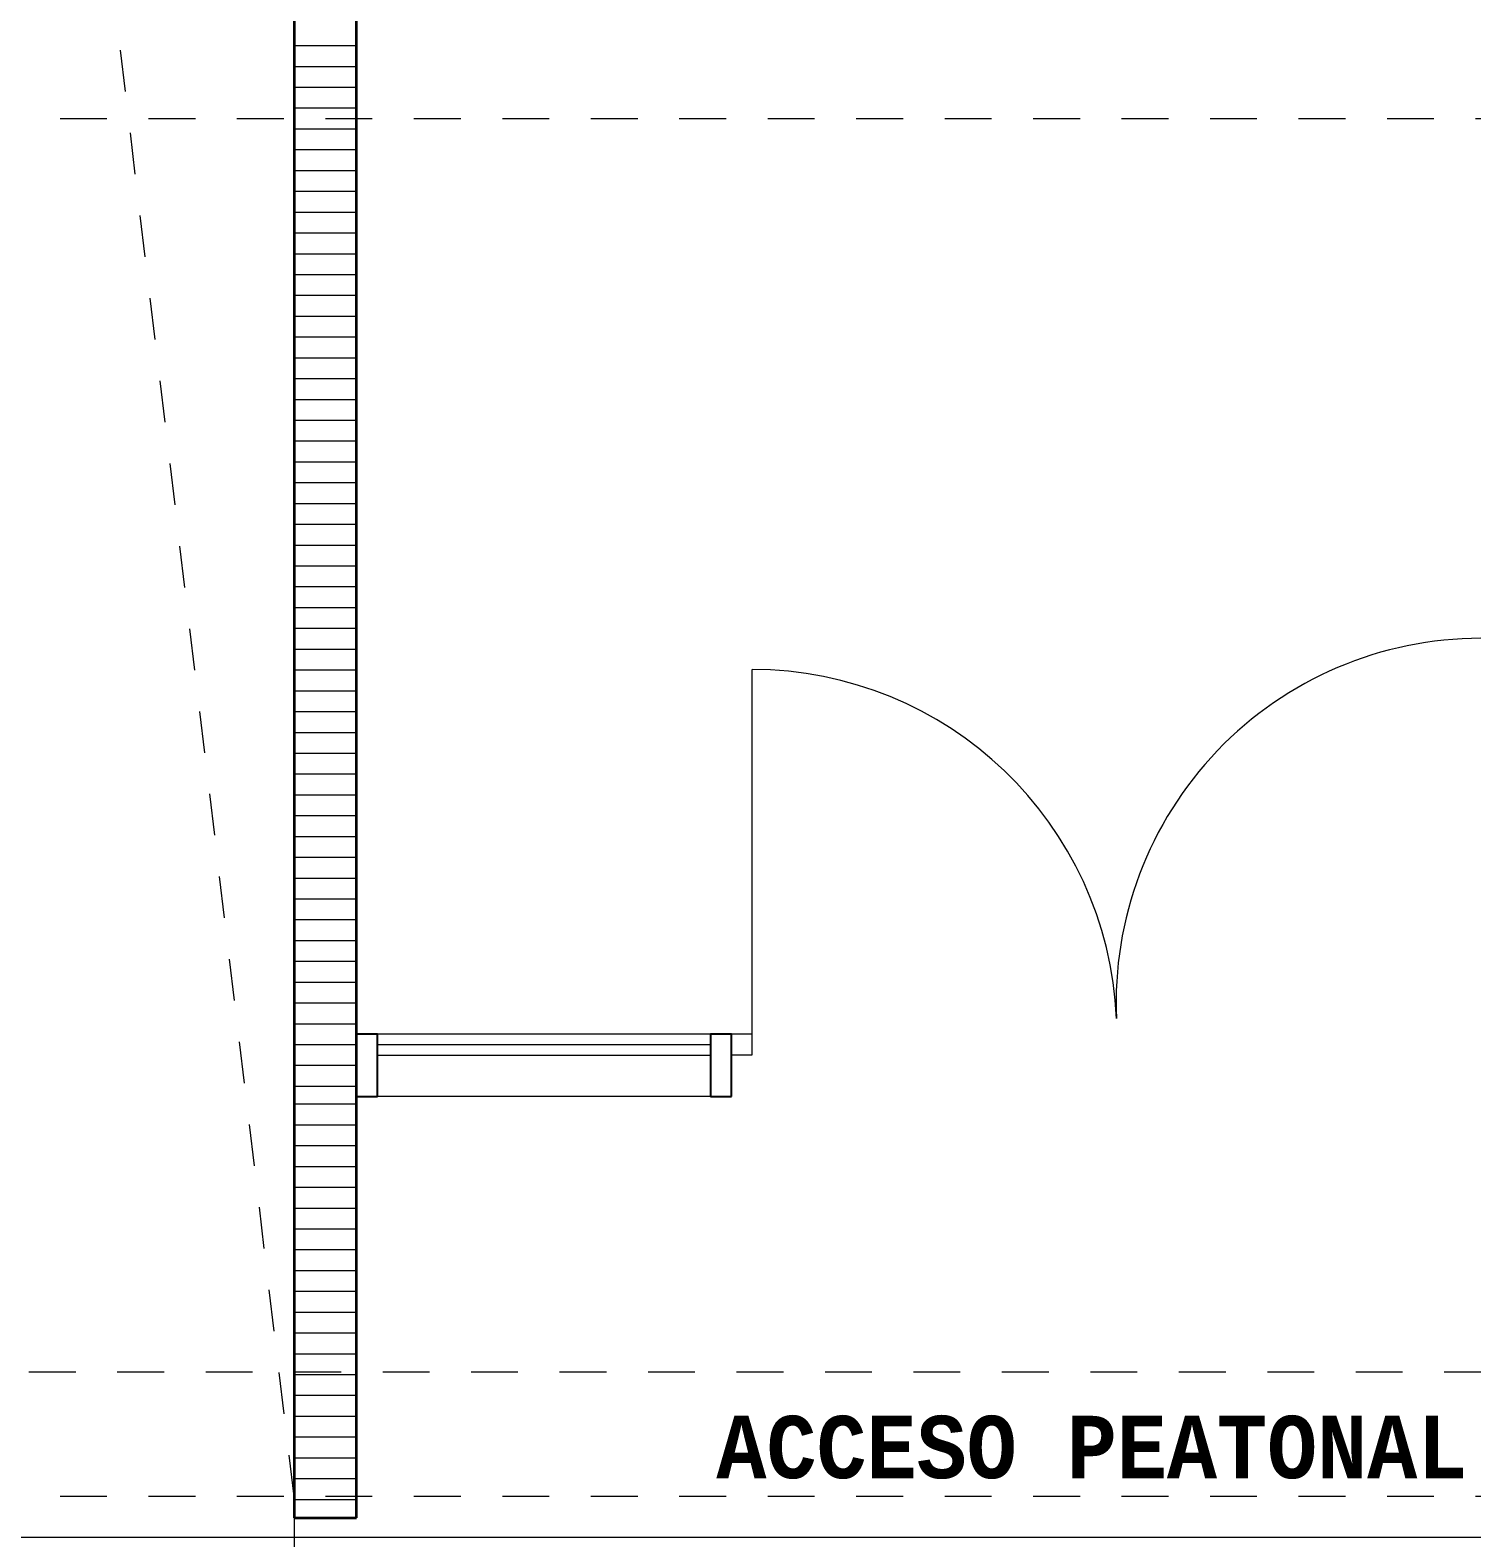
# Model space of a CAD drawing. Header units: metres. Extents: x -144 to 1000, y -717 to 29.
# Drawn here: x 177.038 to 180.501, y -571.522 to -567.9 of the extents above; entities that cross this region are included whole.
import ezdxf

# ---------------------------------------------------------------- set-up
doc = ezdxf.new("R2010")
doc.units = ezdxf.units.M
doc.linetypes.add('Basculante', pattern=[0.11625, 0.075, -0.04125])
doc.linetypes.add('basculante modificado', pattern=[0.18, 0.1125, -0.0675])
doc.layers.get('0').update_dxf_attribs({"color": 1})
for name, color, linetype, lineweight in [('A-DETL', 1, 'Continuous', 9), ('A-DOOR', 1, 'Continuous', 9), ('A-DOOR-FRAM', 1, 'Continuous', 9), ('A-FLOR', 2, 'Continuous', 9), ('A-GLAZ-CURT', 1, 'Continuous', 9), ('A-GLAZ-CWMG', 1, 'Continuous', 9), ('A-WALL', 4, 'Continuous', 9), ('G-ANNO-TEXT', 2, 'Continuous', 9)]:
    doc.layers.add(name, color=color, linetype=linetype, lineweight=lineweight)
doc.layers.add('A-WALL-PATT', color=7, linetype='Continuous', lineweight=35, true_color=0x9c9c9c)
doc.styles.add('Courier New_B', font='courbd.ttf', dxfattribs={"height": 0.1125})

# ---------------------------------------------------------------- blocks, each defined once
blk = doc.blocks.new('Q')
at = {"layer": 'A-DETL', "color": 9, "linetype": 'Basculante', "true_color": 0xc0c0c0}
blk.add_line((183.5983, -509.9165), (181.8986, -495.7554), dxfattribs=at)
at = {"layer": 'A-DETL', "color": 7, "linetype": 'basculante modificado'}
for p, q in [((187.3987, -506.6065), (180.1987, -506.6065)), ((180.1987, -509.6165), (187.3987, -509.6165)), ((187.3987, -509.9165), (180.1987, -509.9165))]:
    blk.add_line(p, q, dxfattribs=at)
at = {"layer": 'A-DOOR'}
blk.add_line((184.6987, -508.8054), (184.6987, -507.9296), dxfattribs=at)
for centre, start, end in [((186.4487, -508.7303), 90, 182.4559), ((184.6987, -508.8054), 2.4559, 90)]:
    blk.add_arc(centre, 0.8758, start, end, dxfattribs=at)
at = {"layer": 'A-DOOR-FRAM'}
for p, q in [((184.6987, -508.8054), (184.6487, -508.8054)), ((184.6487, -508.8054), (184.6487, -508.8554)), ((184.6987, -508.8554), (184.6987, -508.8054)), ((184.6487, -508.8554), (184.6987, -508.8554))]:
    blk.add_line(p, q, dxfattribs=at)
at = {"layer": 'A-FLOR'}
for p, q in [((183.5983, -495.7554), (183.5983, -510.1064)), ((200.6183, -510.015), (173.5337, -510.015))]:
    blk.add_line(p, q, dxfattribs=at)
at = {"layer": 'A-GLAZ-CURT', "lineweight": 15}
for p, q in [((184.5987, -508.8309), (183.7986, -508.8309)), ((183.7986, -508.8309), (183.7986, -508.8559)), ((184.5987, -508.8559), (184.5987, -508.8309)), ((183.7986, -508.8559), (184.5987, -508.8559))]:
    blk.add_line(p, q, dxfattribs=at)
at = {"layer": 'A-GLAZ-CWMG', "lineweight": 25}
for p, q in [((183.7986, -508.8054), (183.7486, -508.8054)), ((183.7486, -508.8054), (183.7486, -508.9554)), ((183.7986, -508.9554), (183.7986, -508.8054)), ((183.7486, -508.9554), (183.7986, -508.9554))]:
    blk.add_line(p, q, dxfattribs=at)
at = {"layer": 'A-GLAZ-CWMG'}
for p, q in [((184.5987, -508.8054), (183.7986, -508.8054)), ((184.5987, -508.9554), (183.7986, -508.9554))]:
    blk.add_line(p, q, dxfattribs=at)
at = {"layer": 'A-GLAZ-CWMG', "lineweight": 25, "extrusion": (0, 0, -1)}
for p, q in [((184.6487, -508.8054), (184.5987, -508.8054)), ((184.5987, -508.8054), (184.5987, -508.9554)), ((184.6487, -508.9554), (184.6487, -508.8054)), ((184.5987, -508.9554), (184.6487, -508.9554))]:
    blk.add_line(p, q, dxfattribs=at)
at = {"layer": 'A-WALL', "lineweight": 35}
for p, q in [((183.5986, -503.6554), (183.5986, -509.9677)), ((183.7486, -509.9677), (183.7486, -503.6554)), ((183.5986, -509.9677), (183.7486, -509.9677))]:
    blk.add_line(p, q, dxfattribs=at)
at = {"layer": 'A-WALL-PATT', "color": 8, "lineweight": 5, "true_color": 0x727272}
for p, q in [((183.5986, -506.4305), (183.7486, -506.4305)), ((183.5986, -506.4805), (183.7486, -506.4805)), ((183.5986, -506.5305), (183.7486, -506.5305)), ((183.5986, -506.5805), (183.7486, -506.5805)), ((183.5986, -506.6305), (183.7486, -506.6305)), ((183.5986, -506.6805), (183.7486, -506.6805)), ((183.5986, -506.7305), (183.7486, -506.7305)), ((183.5986, -506.7805), (183.7486, -506.7805)), ((183.5986, -506.8305), (183.7486, -506.8305)), ((183.5986, -506.8805), (183.7486, -506.8805)), ((183.5986, -506.9305), (183.7486, -506.9305)), ((183.5986, -506.9805), (183.7486, -506.9805)), ((183.5986, -507.0305), (183.7486, -507.0305)), ((183.5986, -507.0805), (183.7486, -507.0805)), ((183.5986, -507.1305), (183.7486, -507.1305)), ((183.5986, -507.1805), (183.7486, -507.1805)), ((183.5986, -507.2305), (183.7486, -507.2305)), ((183.5986, -507.2805), (183.7486, -507.2805)), ((183.5986, -507.3305), (183.7486, -507.3305)), ((183.5986, -507.3805), (183.7486, -507.3805)), ((183.5986, -507.4305), (183.7486, -507.4305)), ((183.5986, -507.4805), (183.7486, -507.4805)), ((183.5986, -507.5305), (183.7486, -507.5305)), ((183.5986, -507.5805), (183.7486, -507.5805)), ((183.5986, -507.6305), (183.7486, -507.6305)), ((183.5986, -507.6805), (183.7486, -507.6805)), ((183.5986, -507.7305), (183.7486, -507.7305)), ((183.5986, -507.7805), (183.7486, -507.7805)), ((183.5986, -507.8305), (183.7486, -507.8305)), ((183.5986, -507.8805), (183.7486, -507.8805)), ((183.5986, -507.9305), (183.7486, -507.9305)), ((183.5986, -507.9805), (183.7486, -507.9805)), ((183.5986, -508.0305), (183.7486, -508.0305)), ((183.5986, -508.0805), (183.7486, -508.0805)), ((183.5986, -508.1305), (183.7486, -508.1305)), ((183.5986, -508.1805), (183.7486, -508.1805)), ((183.5986, -508.2305), (183.7486, -508.2305)), ((183.5986, -508.2805), (183.7486, -508.2805)), ((183.5986, -508.3305), (183.7486, -508.3305)), ((183.5986, -508.3805), (183.7486, -508.3805)), ((183.5986, -508.4305), (183.7486, -508.4305)), ((183.5986, -508.4805), (183.7486, -508.4805)), ((183.5986, -508.5305), (183.7486, -508.5305)), ((183.5986, -508.5805), (183.7486, -508.5805)), ((183.5986, -508.6305), (183.7486, -508.6305)), ((183.5986, -508.6805), (183.7486, -508.6805)), ((183.5986, -508.7305), (183.7486, -508.7305)), ((183.5986, -508.7805), (183.7486, -508.7805)), ((183.5986, -508.8305), (183.7486, -508.8305)), ((183.5986, -508.8805), (183.7486, -508.8805)), ((183.5986, -508.9305), (183.7486, -508.9305)), ((183.7486, -508.9741), (183.5986, -508.9741)), ((183.7486, -509.0241), (183.5986, -509.0241)), ((183.7486, -509.0741), (183.5986, -509.0741)), ((183.7486, -509.1241), (183.5986, -509.1241)), ((183.7486, -509.1741), (183.5986, -509.1741)), ((183.7486, -509.2241), (183.5986, -509.2241)), ((183.7486, -509.2741), (183.5986, -509.2741)), ((183.7486, -509.3241), (183.5986, -509.3241)), ((183.7486, -509.3741), (183.5986, -509.3741)), ((183.7486, -509.4241), (183.5986, -509.4241)), ((183.7486, -509.4741), (183.5986, -509.4741)), ((183.7486, -509.5241), (183.5986, -509.5241)), ((183.7486, -509.5741), (183.5986, -509.5741)), ((183.7486, -509.6241), (183.5986, -509.6241)), ((183.7486, -509.6741), (183.5986, -509.6741)), ((183.7486, -509.7241), (183.5986, -509.7241)), ((183.7486, -509.7741), (183.5986, -509.7741)), ((183.7486, -509.8241), (183.5986, -509.8241)), ((183.7486, -509.8741), (183.5986, -509.8741)), ((183.7486, -509.9241), (183.5986, -509.9241))]:
    blk.add_line(p, q, dxfattribs=at)
at = {"layer": 'G-ANNO-TEXT', "style": 'Courier New_B', "width": 0.8}
blk.add_text('ACCESO PEATONAL', height=0.15, dxfattribs=at).set_placement((184.6127, -509.8725))

msp = doc.modelspace()

# ---------------------------------------------------------------- block references
at = {"color": 3}
msp.add_blockref('Q', (-5.9265, -61.5061), dxfattribs=at)

doc.saveas('drawing.dxf')
